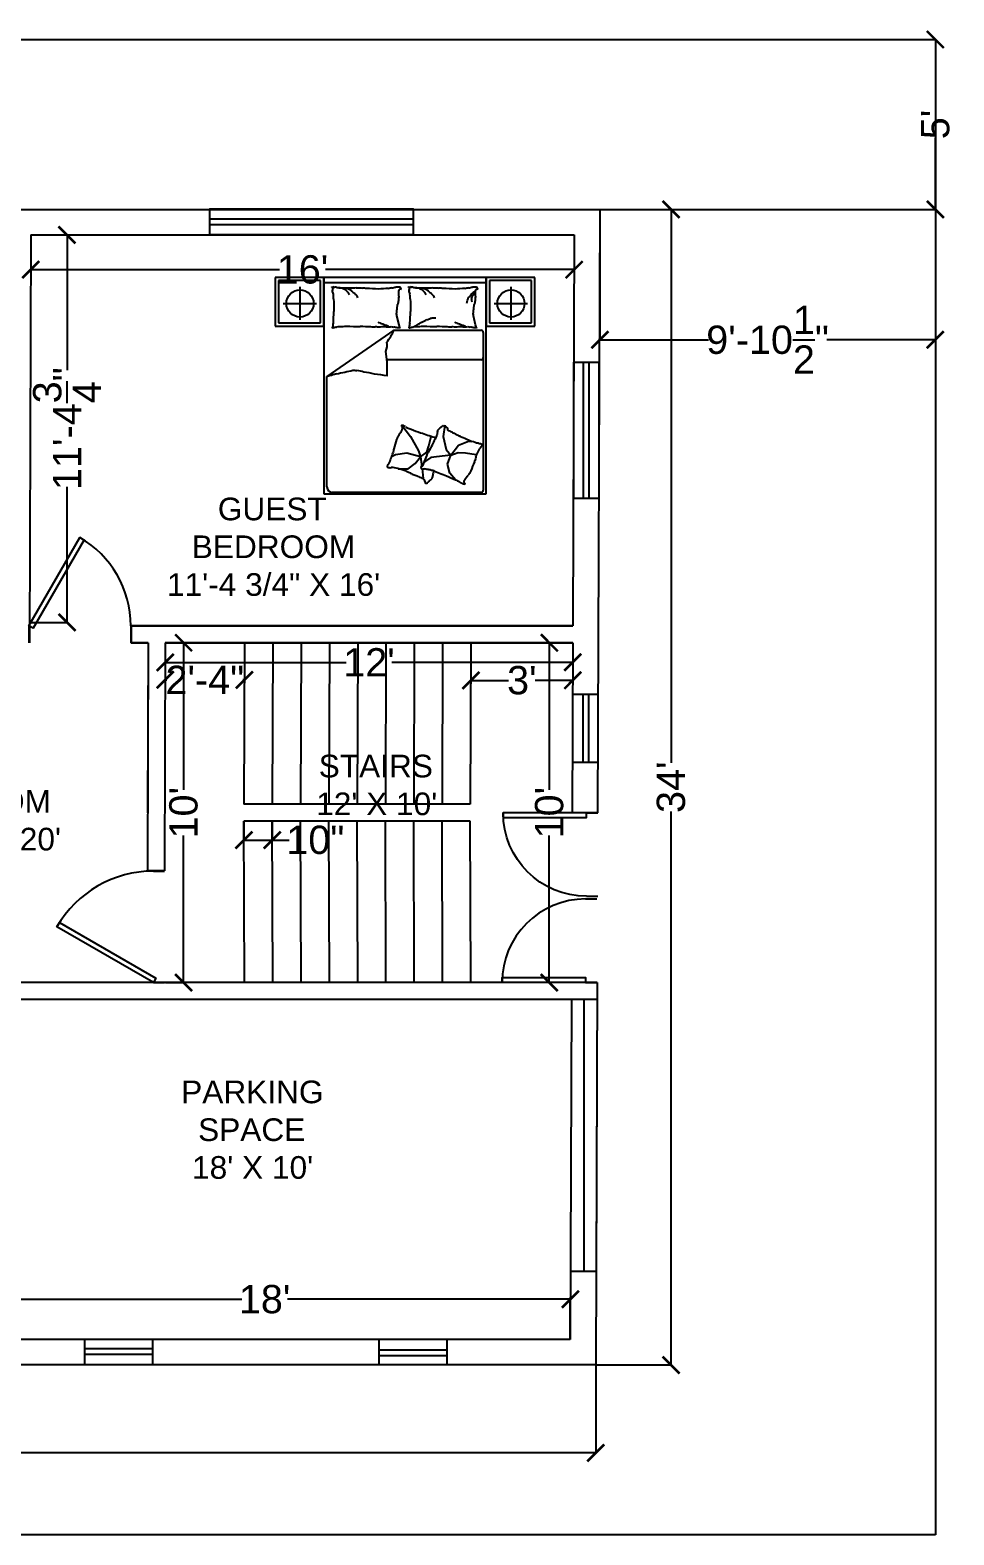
# Model space of a CAD drawing. Header units: inches. Extents: x -403 to 458, y -406 to 125.
# Drawn here: x 131 to 458, y -406 to 125 of the extents above; entities that cross this region are included whole.
import ezdxf

# ---------------------------------------------------------------- set-up
doc = ezdxf.new("R2010")
doc.units = ezdxf.units.IN
doc.header["$MEASUREMENT"] = 0
for name, color, linetype in [('1)walls', 7, 'Continuous'), ('2)doors', 220, 'Continuous'), ('3)windows', 70, 'Continuous'), ('4)dimensions', 141, 'Continuous'), ('5)furniture', 160, 'Continuous'), ('6)text', 50, 'Continuous'), ('7)stairs', 12, 'Continuous')]:
    doc.layers.add(name, color=color, linetype=linetype)
doc.styles.add('DIM_FONT', font='SIMPLEX.shx', dxfattribs={"width": 0.8})
doc.styles.get("Standard").update_dxf_attribs({"font": 'arial.ttf'})
doc.dimstyles.get("Standard").update_dxf_attribs({"dimtxt": 10, "dimasz": 6, "dimexe": 0.18, "dimexo": 0.0625, "dimgap": 0.09, "dimtad": 0, "dimzin": 0, "dimdsep": 46, "dimlunit": 4, "dimtxsty": 'Standard', "dimblk": 'ARCHTICK', "dimcen": 0.09, "dimadec": 0, "dimazin": 0, "dimtfac": 1, "dimtofl": 0, "dimtmove": 0, "dimatfit": 3, "dimfxl": 1, "dimtolj": 1, "dimtzin": 0, "dimarcsym": 0})

# ---------------------------------------------------------------- blocks, each defined once
blk = doc.blocks.new('window')
at = {"layer": '2)doors'}
for p, q in [((-24, 5.5), (24, 5.5)), ((-24, 3.5), (24, 3.5))]:
    blk.add_line(p, q, dxfattribs=at)
at = {"layer": '3)windows'}
blk.add_lwpolyline([(-24, 0), (24, 0), (24, 9), (-24, 9)], close=True, dxfattribs=at)
blk = doc.blocks.new('window 6')
at = {"layer": '2)doors'}
for p, q in [((-42.34, 10.5), (29.66, 10.5)), ((-42.34, 8.5), (29.66, 8.5))]:
    blk.add_line(p, q, dxfattribs=at)
at = {"layer": '3)windows'}
blk.add_lwpolyline([(-42.34, 5), (29.66, 5), (29.66, 14), (-42.34, 14)], close=True, dxfattribs=at)
blk = doc.blocks.new('ventilator')
at = {"layer": '2)doors'}
for p, q in [((-12, 5.5), (12, 5.5)), ((-12, 3.5), (12, 3.5))]:
    blk.add_line(p, q, dxfattribs=at)
at = {"layer": '3)windows'}
for p, q in [((-12, 0), (-12, 9)), ((12, 0), (12, 9))]:
    blk.add_line(p, q, dxfattribs=at)
blk = doc.blocks.new('*U7')
for p, q in [((0, 0), (0, -6)), ((36, 0), (36, -6))]:
    blk.add_line(p, q)
blk.add_lwpolyline([(0, 0), (18, 31.18), (19.52, 30.3), (1.52, -0.88)], close=True)
blk.add_arc((0, 0), 36, 0, 60)
blk = doc.blocks.new('*U16')
for p, q in [((0, 0), (0, -100)), ((1000, 0), (1000, -100))]:
    blk.add_line(p, q)
blk.add_lwpolyline([(0, 0), (500, 866), (538, 844), (38, -22)], close=True)
blk.add_arc((0, 0), 1000, 0, 60)
blk = doc.blocks.new('*U19')
for p, q in [((0, 0), (0, -100)), ((750, 0), (750, -100))]:
    blk.add_line(p, q)
blk.add_lwpolyline([(0, 0), (0, 750), (43.75, 750), (43.75, 0)], close=True)
blk.add_arc((0, 0), 750, 0, 90)
blk = doc.blocks.new('_ArchTick')
at = {"color": 0, "linetype": 'ByBlock', "const_width": 0.15}
blk.add_lwpolyline([(-0.5, -0.5), (0.5, 0.5)], dxfattribs=at)
blk = doc.blocks.new('*D21')
at = {"layer": '4)dimensions', "color": 0, "lineweight": -2, "transparency": 16777216}
for p, q in [((-339.33, -346.02), (-339.33, -377.21)), ((331.22, -346.02), (331.22, -377.21)), ((-339.33, -377.03), (-28.86, -377.03)), ((331.22, -377.03), (20.74, -377.03))]:
    blk.add_line(p, q, dxfattribs=at)
at = {"layer": 'Defpoints', "color": 0, "transparency": 16777216}
for p in [(-339.33, -345.96), (331.22, -345.96), (331.22, -377.03)]:
    blk.add_point(p, dxfattribs=at)
at = {"layer": '4)dimensions', "color": 0, "lineweight": -2, "transparency": 16777216, "xscale": 6, "yscale": 6, "zscale": 6, "rotation": 180}
blk.add_blockref('_ArchTick', (-339.33, -377.03), dxfattribs=at)
at = {"layer": '4)dimensions', "color": 0, "lineweight": -2, "transparency": 16777216, "xscale": 6, "yscale": 6, "zscale": 6}
blk.add_blockref('_ArchTick', (331.22, -377.03), dxfattribs=at)
at = {"layer": '4)dimensions', "color": 0, "transparency": 16777216, "insert": (-4.06, -377.03), "char_height": 10, "attachment_point": 5}
blk.add_mtext('\\A1;55\'-10{\\H1x;\\S1/2;}"', dxfattribs=at)
blk = doc.blocks.new('*D22')
at = {"layer": '4)dimensions', "color": 0, "lineweight": -2, "transparency": 16777216}
for p, q in [((332.73, 62.04), (358.02, 62.04)), ((357.84, 62.04), (357.84, -133.39)), ((357.84, -345.96), (357.84, -150.53)), ((331.28, -345.96), (358.02, -345.96))]:
    blk.add_line(p, q, dxfattribs=at)
at = {"layer": 'Defpoints', "color": 0, "transparency": 16777216}
for p in [(332.67, 62.04), (331.22, -345.96), (357.84, -345.96)]:
    blk.add_point(p, dxfattribs=at)
at = {"layer": '4)dimensions', "color": 0, "lineweight": -2, "transparency": 16777216, "xscale": 6, "yscale": 6, "zscale": 6}
for p, rotation in [((357.84, 62.04), 90), ((357.84, -345.96), 270)]:
    blk.add_blockref('_ArchTick', p, dxfattribs=dict(at, rotation=rotation))
at = {"layer": '4)dimensions', "color": 0, "transparency": 16777216, "insert": (357.84, -141.96), "char_height": 10, "attachment_point": 5, "rotation": 90}
blk.add_mtext("\\A1;34'", dxfattribs=at)
blk = doc.blocks.new('*D24')
at = {"layer": '4)dimensions', "color": 0, "lineweight": -2, "transparency": 16777216}
for p, q in [((332.67, 61.98), (332.67, 15.85)), ((451.22, 61.98), (451.22, 15.85)), ((332.67, 16.03), (371.03, 16.03)), ((451.22, 16.03), (412.85, 16.03))]:
    blk.add_line(p, q, dxfattribs=at)
at = {"layer": 'Defpoints', "color": 0, "transparency": 16777216}
for p in [(332.67, 62.04), (451.22, 62.04), (451.22, 16.03)]:
    blk.add_point(p, dxfattribs=at)
at = {"layer": '4)dimensions', "color": 0, "lineweight": -2, "transparency": 16777216, "xscale": 6, "yscale": 6, "zscale": 6, "rotation": 180}
blk.add_blockref('_ArchTick', (332.67, 16.03), dxfattribs=at)
at = {"layer": '4)dimensions', "color": 0, "lineweight": -2, "transparency": 16777216, "xscale": 6, "yscale": 6, "zscale": 6}
blk.add_blockref('_ArchTick', (451.22, 16.03), dxfattribs=at)
at = {"layer": '4)dimensions', "color": 0, "transparency": 16777216, "insert": (391.94, 16.03), "char_height": 10, "attachment_point": 5}
blk.add_mtext('\\A1;9\'-10{\\H1x;\\S1/2;}"', dxfattribs=at)
blk = doc.blocks.new('*D25')
at = {"layer": '4)dimensions', "color": 0, "lineweight": -2, "transparency": 16777216}
for p, q in [((332.73, 122.04), (451.4, 122.04)), ((451.22, 122.04), (451.22, 96.73)), ((451.22, 62.04), (451.22, 87.35)), ((332.73, 62.04), (451.4, 62.04))]:
    blk.add_line(p, q, dxfattribs=at)
at = {"layer": 'Defpoints', "color": 0, "transparency": 16777216}
for p in [(332.67, 122.04), (451.22, 122.04), (332.67, 62.04)]:
    blk.add_point(p, dxfattribs=at)
at = {"layer": '4)dimensions', "color": 0, "lineweight": -2, "transparency": 16777216, "xscale": 6, "yscale": 6, "zscale": 6}
for p, rotation in [((451.22, 122.04), 90), ((451.22, 62.04), 270)]:
    blk.add_blockref('_ArchTick', p, dxfattribs=dict(at, rotation=rotation))
at = {"layer": '4)dimensions', "color": 0, "transparency": 16777216, "insert": (451.22, 92.04), "char_height": 10, "attachment_point": 5, "rotation": 90}
blk.add_mtext("\\A1;5'", dxfattribs=at)
blk = doc.blocks.new('*D45')
at = {"layer": '4)dimensions', "color": 0, "lineweight": -2, "transparency": 16777216}
for p, q in [((106.25, -336.89), (106.25, -322.59)), ((106.25, -322.77), (206.14, -322.77)), ((322.25, -322.77), (222.35, -322.77)), ((322.25, -336.89), (322.25, -322.59))]:
    blk.add_line(p, q, dxfattribs=at)
at = {"layer": 'Defpoints', "color": 0, "transparency": 16777216}
for p in [(322.25, -322.77), (106.25, -336.96), (322.25, -336.96)]:
    blk.add_point(p, dxfattribs=at)
at = {"layer": '4)dimensions', "color": 0, "lineweight": -2, "transparency": 16777216, "xscale": 6, "yscale": 6, "zscale": 6, "rotation": 180}
blk.add_blockref('_ArchTick', (106.25, -322.77), dxfattribs=at)
at = {"layer": '4)dimensions', "color": 0, "lineweight": -2, "transparency": 16777216, "xscale": 6, "yscale": 6, "zscale": 6}
blk.add_blockref('_ArchTick', (322.25, -322.77), dxfattribs=at)
at = {"layer": '4)dimensions', "color": 0, "transparency": 16777216, "insert": (214.25, -322.77), "char_height": 10, "attachment_point": 5}
blk.add_mtext("\\A1;18'", dxfattribs=at)
blk = doc.blocks.new('*D47')
at = {"layer": '4)dimensions', "color": 0, "lineweight": -2, "transparency": 16777216}
for p, q in [((131.7, 53.04), (144.61, 53.04)), ((144.43, 53.04), (144.43, 5.23)), ((144.43, -83.76), (144.43, -35.95)), ((131.7, -83.76), (144.61, -83.76))]:
    blk.add_line(p, q, dxfattribs=at)
at = {"layer": 'Defpoints', "color": 0, "transparency": 16777216}
for p in [(131.63, 53.04), (131.63, -83.76), (144.43, -83.76)]:
    blk.add_point(p, dxfattribs=at)
at = {"layer": '4)dimensions', "color": 0, "lineweight": -2, "transparency": 16777216, "xscale": 6, "yscale": 6, "zscale": 6}
for p, rotation in [((144.43, 53.04), 90), ((144.43, -83.76), 270)]:
    blk.add_blockref('_ArchTick', p, dxfattribs=dict(at, rotation=rotation))
at = {"layer": '4)dimensions', "color": 0, "transparency": 16777216, "insert": (144.43, -15.36), "char_height": 10, "attachment_point": 5, "rotation": 90}
blk.add_mtext('\\A1;11\'-4{\\H1x;\\S3/4;}"', dxfattribs=at)
blk = doc.blocks.new('*D48')
at = {"layer": '4)dimensions', "color": 0, "lineweight": -2, "transparency": 16777216}
for p, q in [((131.63, 52.98), (131.63, 40.62)), ((323.63, 52.98), (323.63, 40.62)), ((131.63, 40.8), (219.53, 40.8)), ((323.63, 40.8), (235.74, 40.8))]:
    blk.add_line(p, q, dxfattribs=at)
at = {"layer": 'Defpoints', "color": 0, "transparency": 16777216}
for p in [(131.63, 53.04), (323.63, 53.04), (323.63, 40.8)]:
    blk.add_point(p, dxfattribs=at)
at = {"layer": '4)dimensions', "color": 0, "lineweight": -2, "transparency": 16777216, "xscale": 6, "yscale": 6, "zscale": 6, "rotation": 180}
blk.add_blockref('_ArchTick', (131.63, 40.8), dxfattribs=at)
at = {"layer": '4)dimensions', "color": 0, "lineweight": -2, "transparency": 16777216, "xscale": 6, "yscale": 6, "zscale": 6}
blk.add_blockref('_ArchTick', (323.63, 40.8), dxfattribs=at)
at = {"layer": '4)dimensions', "color": 0, "transparency": 16777216, "insert": (227.63, 40.8), "char_height": 10, "attachment_point": 5}
blk.add_mtext("\\A1;16'", dxfattribs=at)
blk = doc.blocks.new('*D49')
at = {"layer": '4)dimensions', "color": 0, "lineweight": -2, "transparency": 16777216}
for p, q in [((179.12, -91.02), (179.12, -98.05)), ((323.12, -91.02), (323.12, -98.05)), ((179.12, -97.87), (243.02, -97.87)), ((323.12, -97.87), (259.23, -97.87))]:
    blk.add_line(p, q, dxfattribs=at)
at = {"layer": 'Defpoints', "color": 0, "transparency": 16777216}
for p in [(179.12, -90.96), (323.12, -90.96), (323.12, -97.87)]:
    blk.add_point(p, dxfattribs=at)
at = {"layer": '4)dimensions', "color": 0, "lineweight": -2, "transparency": 16777216, "xscale": 6, "yscale": 6, "zscale": 6, "rotation": 180}
blk.add_blockref('_ArchTick', (179.12, -97.87), dxfattribs=at)
at = {"layer": '4)dimensions', "color": 0, "lineweight": -2, "transparency": 16777216, "xscale": 6, "yscale": 6, "zscale": 6}
blk.add_blockref('_ArchTick', (323.12, -97.87), dxfattribs=at)
at = {"layer": '4)dimensions', "color": 0, "transparency": 16777216, "insert": (251.12, -97.87), "char_height": 10, "attachment_point": 5}
blk.add_mtext("\\A1;12'", dxfattribs=at)
blk = doc.blocks.new('*D50')
at = {"layer": '4)dimensions', "color": 0, "lineweight": -2, "transparency": 16777216}
for p, q in [((179.18, -90.96), (185.79, -90.96)), ((185.61, -90.96), (185.61, -142.85)), ((185.61, -210.96), (185.61, -159.06)), ((179.18, -210.96), (185.79, -210.96))]:
    blk.add_line(p, q, dxfattribs=at)
at = {"layer": 'Defpoints', "color": 0, "transparency": 16777216}
for p in [(179.12, -90.96), (179.12, -210.96), (185.61, -210.96)]:
    blk.add_point(p, dxfattribs=at)
at = {"layer": '4)dimensions', "color": 0, "lineweight": -2, "transparency": 16777216, "xscale": 6, "yscale": 6, "zscale": 6}
for p, rotation in [((185.61, -90.96), 90), ((185.61, -210.96), 270)]:
    blk.add_blockref('_ArchTick', p, dxfattribs=dict(at, rotation=rotation))
at = {"layer": '4)dimensions', "color": 0, "transparency": 16777216, "insert": (185.61, -150.96), "char_height": 10, "attachment_point": 5, "rotation": 90}
blk.add_mtext("\\A1;10'", dxfattribs=at)
blk = doc.blocks.new('*D51')
at = {"layer": '4)dimensions', "color": 0, "lineweight": -2, "transparency": 16777216}
for p, q in [((323.06, -90.96), (314.64, -90.96)), ((314.82, -90.96), (314.82, -142.84)), ((314.82, -210.93), (314.82, -159.05)), ((323.06, -210.93), (314.64, -210.93))]:
    blk.add_line(p, q, dxfattribs=at)
at = {"layer": 'Defpoints', "color": 0, "transparency": 16777216}
for p in [(323.12, -90.96), (314.82, -210.93), (323.12, -210.93)]:
    blk.add_point(p, dxfattribs=at)
at = {"layer": '4)dimensions', "color": 0, "lineweight": -2, "transparency": 16777216, "xscale": 6, "yscale": 6, "zscale": 6}
for p, rotation in [((314.82, -90.96), 90), ((314.82, -210.93), 270)]:
    blk.add_blockref('_ArchTick', p, dxfattribs=dict(at, rotation=rotation))
at = {"layer": '4)dimensions', "color": 0, "transparency": 16777216, "insert": (314.82, -150.94), "char_height": 10, "attachment_point": 5, "rotation": 90}
blk.add_mtext("\\A1;10'", dxfattribs=at)
blk = doc.blocks.new('*D52')
at = {"layer": '4)dimensions', "color": 0, "lineweight": -2, "transparency": 16777216}
for p, q in [((287.12, -91.4), (287.12, -104.41)), ((323.12, -91.02), (323.12, -104.41)), ((287.12, -104.23), (300.43, -104.23)), ((323.12, -104.23), (309.81, -104.23))]:
    blk.add_line(p, q, dxfattribs=at)
at = {"layer": 'Defpoints', "color": 0, "transparency": 16777216}
for p in [(287.12, -91.34), (323.12, -90.96), (323.12, -104.23)]:
    blk.add_point(p, dxfattribs=at)
at = {"layer": '4)dimensions', "color": 0, "lineweight": -2, "transparency": 16777216, "xscale": 6, "yscale": 6, "zscale": 6, "rotation": 180}
blk.add_blockref('_ArchTick', (287.12, -104.23), dxfattribs=at)
at = {"layer": '4)dimensions', "color": 0, "lineweight": -2, "transparency": 16777216, "xscale": 6, "yscale": 6, "zscale": 6}
blk.add_blockref('_ArchTick', (323.12, -104.23), dxfattribs=at)
at = {"layer": '4)dimensions', "color": 0, "transparency": 16777216, "insert": (305.12, -104.23), "char_height": 10, "attachment_point": 5}
blk.add_mtext("\\A1;3'", dxfattribs=at)
blk = doc.blocks.new('*D53')
at = {"layer": '4)dimensions', "color": 0, "lineweight": -2, "transparency": 16777216}
for p, q in [((179.12, -91.02), (179.12, -104.23)), ((207.12, -91.12), (207.12, -104.23)), ((179.12, -104.05), (179.65, -104.05)), ((207.12, -104.05), (206.59, -104.05))]:
    blk.add_line(p, q, dxfattribs=at)
at = {"layer": 'Defpoints', "color": 0, "transparency": 16777216}
for p in [(179.12, -90.96), (207.12, -91.06), (179.12, -104.05)]:
    blk.add_point(p, dxfattribs=at)
at = {"layer": '4)dimensions', "color": 0, "lineweight": -2, "transparency": 16777216, "xscale": 6, "yscale": 6, "zscale": 6, "rotation": 180}
blk.add_blockref('_ArchTick', (179.12, -104.05), dxfattribs=at)
at = {"layer": '4)dimensions', "color": 0, "lineweight": -2, "transparency": 16777216, "xscale": 6, "yscale": 6, "zscale": 6}
blk.add_blockref('_ArchTick', (207.12, -104.05), dxfattribs=at)
at = {"layer": '4)dimensions', "color": 0, "transparency": 16777216, "insert": (193.12, -104.05), "char_height": 10, "attachment_point": 5}
blk.add_mtext('\\A1;2\'-4"', dxfattribs=at)
blk = doc.blocks.new('*D54')
at = {"layer": '4)dimensions', "color": 0, "lineweight": -2, "transparency": 16777216}
for p, q in [((206.92, -154.02), (206.92, -160.79)), ((216.92, -154.02), (216.92, -160.79)), ((206.92, -160.61), (216.92, -160.61)), ((216.92, -160.61), (222.92, -160.61))]:
    blk.add_line(p, q, dxfattribs=at)
at = {"layer": 'Defpoints', "color": 0, "transparency": 16777216}
for p in [(206.92, -153.96), (216.92, -153.96), (216.92, -160.61)]:
    blk.add_point(p, dxfattribs=at)
at = {"layer": '4)dimensions', "color": 0, "lineweight": -2, "transparency": 16777216, "xscale": 6, "yscale": 6, "zscale": 6, "rotation": 180}
blk.add_blockref('_ArchTick', (206.92, -160.61), dxfattribs=at)
at = {"layer": '4)dimensions', "color": 0, "lineweight": -2, "transparency": 16777216, "xscale": 6, "yscale": 6, "zscale": 6}
blk.add_blockref('_ArchTick', (216.92, -160.61), dxfattribs=at)
at = {"layer": '4)dimensions', "color": 0, "transparency": 16777216, "insert": (232.17, -160.61), "char_height": 10, "attachment_point": 5}
blk.add_mtext('\\A1;10"', dxfattribs=at)
blk = doc.blocks.new('A$C79766A75')
for p, q in [((0.45, 2), (0, 2)), ((0, 2), (0, 1.55)), ((0.42, 1.97), (0.03, 1.97)), ((0.03, 1.97), (0.03, 1.58)), ((0.42, 1.58), (0.42, 1.97)), ((0.45, 1.55), (0.45, 2)), ((1.951, 2), (0.451, 2)), ((0.451, 2), (0.451, 0)), ((1.951, 0), (1.951, 2)), ((2.402, 2), (1.952, 2)), ((1.952, 2), (1.952, 1.55)), ((2.372, 1.97), (1.982, 1.97)), ((1.982, 1.97), (1.982, 1.58)), ((2.372, 1.58), (2.372, 1.97)), ((2.402, 1.55), (2.402, 2)), ((0.23, 1.912), (0.23, 1.606)), ((1.951, 1.948), (0.451, 1.948)), ((2.182, 1.912), (2.182, 1.606)), ((0.074, 1.759), (0.383, 1.759)), ((2.026, 1.759), (2.335, 1.759)), ((0, 1.55), (0.45, 1.55)), ((0.03, 1.58), (0.42, 1.58)), ((0.423, 1.603), (0.423, 1.603)), ((1.146, 1.562), (1.125, 1.644)), ((1.154, 1.532), (1.146, 1.562)), ((1.855, 1.562), (1.835, 1.644)), ((1.863, 1.532), (1.855, 1.562)), ((1.952, 1.55), (2.402, 1.55)), ((1.982, 1.58), (2.372, 1.58)), ((1.097, 1.511), (0.479, 1.084)), ((1.097, 1.511), (1.905, 1.511)), ((1.925, 1.491), (1.925, 0.032)), ((1.038, 1.218), (1.025, 1.314)), ((1.905, 1.239), (1.035, 1.239)), ((1.037, 1.088), (1.038, 1.218)), ((0.479, 0.062), (0.479, 1.084)), ((1.173, 0.632), (1.252, 0.528)), ((1.57, 0.632), (1.556, 0.529)), ((1.252, 0.528), (1.327, 0.397)), ((1.402, 0.383), (1.422, 0.441)), ((1.422, 0.441), (1.442, 0.53)), ((1.556, 0.529), (1.582, 0.407)), ((1.626, 0.355), (1.695, 0.448)), ((1.695, 0.448), (1.79, 0.486)), ((1.79, 0.486), (1.814, 0.482)), ((1.114, 0.36), (1.078, 0.34)), ((1.217, 0.374), (1.114, 0.36)), ((1.345, 0.342), (1.217, 0.374)), ((1.231, 0.231), (1.296, 0.279)), ((1.296, 0.279), (1.345, 0.342)), ((1.327, 0.397), (1.345, 0.342)), ((1.345, 0.342), (1.402, 0.383)), ((1.345, 0.342), (1.357, 0.248)), ((1.38, 0.299), (1.363, 0.256)), ((1.391, 0.3), (1.379, 0.291)), ((1.403, 0.356), (1.38, 0.299)), ((1.441, 0.336), (1.391, 0.3)), ((1.626, 0.355), (1.441, 0.336)), ((1.582, 0.407), (1.626, 0.355)), ((1.595, 0.272), (1.626, 0.355)), ((1.626, 0.355), (1.693, 0.382)), ((1.693, 0.382), (1.762, 0.379)), ((1.762, 0.379), (1.86, 0.362)), ((1.86, 0.362), (1.864, 0.355)), ((1.138, 0.231), (1.231, 0.231)), ((1.359, 0.233), (1.371, 0.139)), ((1.616, 0.19), (1.595, 0.272)), ((1.67, 0.127), (1.616, 0.19)), ((1.905, 0.012), (0.529, 0.012)), ((0.451, 0), (1.951, 0))]:
    blk.add_line(p, q)
for centre in [(0.23, 1.759), (2.182, 1.759)]:
    blk.add_circle(centre, 0.126)
for centre, radius, start, end in [((0.523, 1.914), 0.00342, 291.7883, 340.436), ((0.525, 1.908), 0.00232, 340.436, 101.8931), ((0.525, 1.938), 0.0251, 274.3025, 291.7883), ((0.531, 1.909), 0.00428, 201.9904, 281.8931), ((0.5, 1.889), 0.0328, 338.579, 8.1335), ((0.29, 1.825), 0.246, 8.1335, 12.1095), ((0.547, 1.899), 0.0156, 158.579, 201.9904), ((0.73, 1.887), 0.198, 187.6809, 192.1095), ((0.549, 1.939), 0.0289, 239.3487, 274.3025), ((1.447, 1.899), 0.913, 183.3687, 187.6809), ((0.546, 1.857), 0.0539, 59.3487, 84.7408), ((0.546, 1.083), 0.821, 84.7408, 88.0921), ((0.612, 2.001), 0.0992, 254.0648, 274.2159), ((0.678, 1.982), 0.0992, 233.9136, 254.0648), ((0.636, 0.406), 1.494, 88.0921, 90.5757), ((0.73, 1.945), 0.0992, 216.1766, 233.9136), ((0.774, 2.107), 0.234, 242.7604, 249.1397), ((0.766, 1.896), 0.0992, 198.4397, 216.1766), ((0.759, 1.029), 0.873, 90.5757, 94.8018), ((0.738, 1.949), 0.0768, 231.6114, 242.7604), ((0.974, 2.163), 0.392, 226.1885, 231.6114), ((0.906, 1.998), 0.225, 219.0349, 226.1885), ((0.763, 2.192), 0.29, 267.4614, 274.8018), ((0.793, 1.859), 0.0493, 208.3168, 219.0349), ((0.939, 1.906), 0.2, 203.0028, 208.3168), ((0.814, 2.053), 0.152, 259.8101, 267.4614), ((0.751, 1.375), 0.529, 79.8101, 83.9133), ((0.845, 0.847), 1.049, 83.9133, 90), ((1.046, 1.213), 0.683, 90, 97.5469), ((1.112, 1.662), 0.242, 97.5469, 105.744), ((1.035, 2.204), 0.305, 278.4372, 285.744), ((1.118, 2.072), 0.161, 270, 278.4372), ((1.171, 1.858), 0.0342, 94.4002, 153.4195), ((1.632, 1.874), 0.492, 180, 186.2324), ((1.345, 1.786), 0.204, 170.3156, 180), ((1.159, 2.001), 0.0904, 258.7276, 270), ((1.171, 1.905), 0.0131, 153.4195, 258.7276), ((1.232, 1.914), 0.00342, 291.7883, 340.436), ((1.234, 1.908), 0.00232, 340.436, 101.8931), ((1.234, 1.938), 0.0251, 274.3025, 291.7883), ((1.24, 1.909), 0.00428, 201.9904, 281.8931), ((1.209, 1.889), 0.0328, 338.579, 8.1335), ((0.999, 1.825), 0.246, 8.1335, 12.1095), ((1.256, 1.899), 0.0156, 158.579, 201.9904), ((1.439, 1.887), 0.198, 187.6809, 192.1095), ((1.258, 1.939), 0.0289, 239.3487, 274.3025), ((2.156, 1.899), 0.913, 183.3687, 187.6809), ((1.255, 1.857), 0.0539, 59.3487, 84.7408), ((1.255, 1.083), 0.821, 84.7408, 88.0921), ((1.321, 2.001), 0.0992, 254.0648, 274.2159), ((1.387, 1.982), 0.0992, 233.9136, 254.0648), ((1.345, 0.406), 1.494, 88.0921, 90.5757), ((1.44, 1.945), 0.0992, 216.1766, 233.9136), ((1.483, 2.107), 0.234, 242.7604, 249.1397), ((1.475, 1.896), 0.0992, 198.4397, 216.1766), ((1.468, 1.029), 0.873, 90.5757, 94.8018), ((1.447, 1.949), 0.0768, 231.6114, 242.7604), ((1.683, 2.163), 0.392, 226.1885, 231.6114), ((1.615, 1.998), 0.225, 219.0349, 226.1885), ((1.502, 1.859), 0.0493, 208.3168, 219.0349), ((1.472, 2.192), 0.29, 267.4614, 274.8018), ((1.648, 1.906), 0.2, 203.0028, 208.3168), ((1.524, 2.053), 0.152, 259.8101, 267.4614), ((1.461, 1.375), 0.529, 79.8101, 83.9133), ((1.554, 0.847), 1.049, 83.9133, 90), ((1.755, 1.213), 0.683, 90, 97.5469), ((1.821, 1.662), 0.242, 97.5469, 105.744), ((1.655, 1.853), 0.14, 332.6012, 343.485), ((1.744, 2.204), 0.305, 278.4372, 285.744), ((1.691, 1.912), 0.14, 314.9024, 332.6012), ((1.751, 1.972), 0.14, 297.2036, 314.9024), ((1.765, 1.813), 0.0562, 341.2201, 0), ((1.631, 1.89), 0.206, 338.1851, 341.2201), ((1.689, 1.888), 0.151, 334.6449, 338.1851), ((1.827, 2.072), 0.161, 270, 278.4372), ((1.79, 1.867), 0.0526, 318.5571, 334.6449), ((1.784, 1.917), 0.0899, 306.2641, 318.5571), ((1.88, 1.858), 0.0342, 94.4002, 153.4195), ((2.342, 1.874), 0.492, 180, 186.2324), ((2.054, 1.786), 0.204, 170.3156, 180), ((1.868, 2.001), 0.0904, 258.7276, 270), ((1.88, 1.905), 0.0131, 153.4195, 258.7276), ((14.152, 0.85), 13.636, 176.4951, 176.945), ((1.221, 1.757), 0.679, 178.3669, 183.3687), ((1.907, 1.645), 1.365, 176.945, 178.3669), ((0.471, 1.756), 0.659, 351.9949, 357.3351), ((0.819, 1.792), 0.317, 347.8016, 351.9949), ((2.003, 1.599), 0.882, 167.8016, 170.3156), ((14.861, 0.85), 13.636, 176.4951, 176.945), ((1.93, 1.757), 0.679, 178.3669, 183.3687), ((2.616, 1.645), 1.365, 176.945, 178.3669), ((1.64, 1.802), 0.14, 343.485, 354.3689), ((1.73, 1.772), 0.0915, 0, 14.6851), ((1.18, 1.756), 0.659, 351.9949, 357.3351), ((1.528, 1.792), 0.317, 347.8016, 351.9949), ((2.712, 1.599), 0.882, 167.8016, 170.3156), ((0.852, 1.521), 0.321, 170.0016, 176.4951), ((0.513, 1.535), 0.0193, 350.0016, 16.6978), ((0.532, 1.53), 0.00132, 16.6978, 97.1204), ((0.558, 1.447), 0.0875, 97.1204, 106.2212), ((0.582, 1.465), 0.0767, 106.2212, 117.2841), ((0.551, 1.583), 0.0453, 282.869, 297.2841), ((0.562, 1.689), 0.146, 273.574, 282.869), ((0.589, 2.71), 1.164, 270.2865, 273.574), ((0.758, 7.266), 5.719, 269.0296, 270.2865), ((0.94, 4.907), 3.362, 267.3904, 269.0296), ((0.981, 2.757), 1.216, 265.3824, 267.3904), ((0.858, 0.139), 1.405, 85.3824, 87.2509), ((0.658, 0.907), 0.739, 64.6889, 66.5156), ((1.018, 1.314), 0.23, 87.2509, 101.5586), ((0.701, 0.888), 0.739, 66.5156, 68.3423), ((0.75, 0.869), 0.739, 68.3423, 70.572), ((0.804, 0.85), 0.739, 70.572, 72.8018), ((1.045, 1.689), 0.146, 263.5659, 281.5586), ((1.11, 1.66), 0.12, 252.6136, 263.5659), ((1.059, 1.314), 0.23, 72.6136, 80.5159), ((1.058, 1.647), 0.0677, 357.3351, 14.0452), ((1.108, 1.263), 0.271, 80.5159, 85.9171), ((1.154, 1.531), 0.000917, 85.9171, 194.0449), ((1.561, 1.521), 0.321, 170.0016, 176.4951), ((1.222, 1.535), 0.0193, 350.0016, 16.6978), ((1.241, 1.53), 0.00132, 16.6978, 97.1204), ((1.267, 1.447), 0.0875, 97.1204, 106.2212), ((1.291, 1.465), 0.0767, 106.2212, 117.2841), ((1.26, 1.583), 0.0453, 282.869, 297.2841), ((1.272, 1.689), 0.146, 273.574, 282.869), ((0.902, 2.162), 0.729, 302.135, 305.8263), ((1.298, 2.71), 1.164, 270.2865, 273.574), ((1.189, 1.851), 0.313, 296.4985, 302.135), ((0.766, 2.891), 1.432, 294.3265, 296.4985), ((1.468, 7.266), 5.719, 269.0296, 270.2865), ((1.226, 2.083), 0.507, 290.6743, 294.3265), ((1.431, 1.68), 0.058, 274.0828, 290.6743), ((1.468, 1.897), 0.272, 266.4448, 274.0828), ((1.649, 4.907), 3.362, 267.3904, 269.0296), ((1.69, 2.757), 1.216, 265.3824, 267.3904), ((1.568, 0.139), 1.405, 85.3824, 87.2509), ((1.368, 0.907), 0.739, 64.6889, 66.5156), ((1.727, 1.314), 0.23, 87.2509, 101.5586), ((1.411, 0.888), 0.739, 66.5156, 68.3423), ((1.459, 0.869), 0.739, 68.3423, 70.572), ((1.514, 0.85), 0.739, 70.572, 72.8018), ((1.754, 1.689), 0.146, 263.5659, 281.5586), ((1.819, 1.66), 0.12, 252.6136, 263.5659), ((1.768, 1.314), 0.23, 72.6136, 80.5159), ((1.767, 1.647), 0.0677, 357.3351, 14.0452), ((1.817, 1.263), 0.271, 80.5159, 85.9171), ((1.863, 1.531), 0.000917, 85.9171, 194.0449), ((0.856, 1.376), 0.18, 339.8512, 8.1356), ((0.745, 1.641), 0.375, 320.3555, 339.8512), ((1.905, 1.491), 0.02, 0, 90), ((1.905, 1.259), 0.02, 270, 0), ((-0.189, 5.103), 4.065, 280.7276, 282.9255), ((0.728, 1.199), 0.0581, 262.2696, 280.7276), ((0.783, 1.331), 0.194, 256.8096, 262.2696), ((0.248, -1.325), 2.516, 76.8096, 78.3259), ((0.395, -1.428), 2.588, 78.3259, 80.505), ((-0.025, 2.849), 1.835, 285.9352, 287.7364), ((0.387, 1.742), 0.657, 282.9255, 285.9352), ((0.413, -2.64), 3.78, 80.505, 82.308), ((0.996, 0.668), 0.194, 320.2995, 329.0944), ((0.861, 0.749), 0.352, 329.0944, 333.1821), ((1.173, 0.627), 0.00443, 93.9484, 166.7192), ((1.175, 0.627), 0.0063, 166.7192, 233.4208), ((1.163, 0.61), 0.0142, 10.4074, 53.4208), ((1.176, 0.596), 0.0352, 69.6548, 93.9484), ((1.14, 0.608), 0.0393, 333.1821, 345.4291), ((1.101, 0.599), 0.0771, 2.7286, 10.4074), ((1.163, 0.602), 0.0153, 345.4291, 2.7286), ((1.167, 0.573), 0.0601, 51.4146, 69.6548), ((1.254, 0.682), 0.0792, 231.4146, 247.2931), ((1.546, 1.381), 0.837, 247.2931, 249.8713), ((3.011, 5.378), 5.094, 249.8713, 250.9164), ((2.374, 3.536), 3.145, 250.9164, 253.3915), ((1.543, 0.553), 0.0458, 157.5838, 188.0492), ((1.483, 0.583), 0.0226, 324.1064, 8.0492), ((1.452, 0.643), 0.0774, 313.5224, 324.1064), ((1.383, 0.771), 0.218, 307.2151, 313.5224), ((1.143, 1.146), 0.66, 306.2163, 307.2151), ((1.775, 0.316), 0.383, 126.2163, 127.5287), ((1.581, 0.592), 0.0452, 127.5287, 134.1274), ((1.509, 0.683), 0.0697, 308.8136, 314.1274), ((1.571, 0.632), 0.0127, 176.7545, 308.8136), ((1.562, 0.59), 0.0359, 356.7545, 62.7098), ((0.22, -2.186), 3.097, 62.7098, 63.5853), ((2.571, 2.355), 2.016, 242.5001, 243.5853), ((3.031, -0.112), 2.003, 162.1604, 164.7375), ((1.311, 0.441), 0.197, 153.9265, 162.1604), ((1.208, 0.492), 0.081, 140.2995, 153.9265), ((2.81, -0.331), 1.565, 150.064, 152.9116), ((2.981, -0.264), 1.687, 152.9116, 154.9471), ((1.508, 0.634), 0.117, 253.3915, 259.2634), ((2.409, 0.12), 1.005, 154.9471, 157.5838), ((4.525, 5.944), 6.102, 242.1518, 242.5001), ((-0.988, -4.647), 5.838, 62.1518, 62.5079), ((1.518, -0.068), 0.624, 62.5079, 69.2514), ((1.712, 0.066), 0.43, 69.2514, 77.3748), ((1.868, 0.405), 0.063, 77.3748, 93.3881), ((1.895, 0.525), 0.0599, 256.9598, 273.3881), ((1.843, 0.474), 0.0755, 310.5086, 333.6668), ((1.926, 0.508), 0.0509, 238.3083, 256.9598), ((1.928, 0.441), 0.0168, 130.5086, 180.9614), ((1.92, 0.459), 0.0058, 180.9614, 238.3083), ((0.988, 0.318), 0.0755, 314.9045, 338.0627), ((-1.411, 1.284), 2.662, 338.0627, 339.2227), ((0.91, 0.403), 0.18, 339.2227, 343.6878), ((0.559, 0.506), 0.545, 343.6878, 346.159), ((2.689, -0.019), 1.648, 164.7375, 166.159), ((1.218, 0.463), 0.214, 330.064, 337.7645), ((3.697, -0.463), 2.003, 157.7645, 160.3416), ((3.408, -0.221), 1.648, 160.3416, 161.7631), ((1.346, 0.526), 0.545, 339.2919, 341.7631), ((1.701, 0.432), 0.18, 334.8268, 339.2919), ((-0.517, 1.549), 2.662, 333.6668, 334.8268), ((1.053, 0.252), 0.0168, 134.9045, 185.3572), ((1.042, 0.251), 0.0058, 185.3572, 242.7041), ((1.063, 0.291), 0.0509, 242.7041, 261.3557), ((1.064, 0.3), 0.0599, 261.3557, 277.784), ((1.081, 0.179), 0.063, 81.7707, 97.784), ((1.029, -0.185), 0.43, 73.6473, 81.7707), ((0.974, -0.37), 0.624, 66.9038, 73.6473), ((-1.072, -5.167), 5.838, 66.5477, 66.9038), ((3.68, 5.787), 6.102, 246.5477, 246.896), ((2.077, 2.029), 2.016, 246.896, 247.9812), ((0.16, -2.712), 3.097, 67.1056, 67.9812), ((1.369, 0.234), 0.0231, 107.1867, 157.7645), ((1.347, 0.238), 0.00467, 287.1867, 70.6201), ((1.349, 0.225), 0.0092, 70.6201, 94.2593), ((1.356, 0.267), 0.034, 262.0178, 274.2593), ((1.409, 0.422), 0.195, 255.1193, 262.0178), ((1.351, 0.108), 0.0359, 1.1504, 67.1056), ((1.358, 0.051), 0.179, 75.1193, 82.3216), ((1.41, 0.153), 0.0712, 82.3216, 94.5118), ((1.429, 0.289), 0.0663, 261.8784, 274.5118), ((1.476, 0.332), 0.117, 248.9957, 261.8784), ((1.391, 0.191), 0.0774, 317.9183, 328.5023), ((1.438, 0.162), 0.0226, 328.5023, 12.4451), ((2.712, 3.101), 3.145, 246.5205, 248.9957), ((1.505, 0.177), 0.0458, 161.9797, 192.4451), ((2.418, -0.12), 1.005, 160.6552, 161.9797), ((3.699, 4.8), 5.094, 245.4754, 246.5205), ((1.466, 0.329), 0.352, 324.6985, 328.7862), ((1.628, 0.282), 0.194, 315.9036, 324.6985), ((1.856, 0.129), 0.081, 135.9036, 149.5306), ((1.98, 0.111), 0.197, 149.5306, 157.7645), ((0.529, 0.062), 0.05, 180, 270), ((1.4, 0.109), 0.0127, 181.1504, 313.2095), ((1.361, 0.151), 0.0697, 313.2095, 318.5233), ((1.447, 0.075), 0.0452, 131.9246, 138.5233), ((1.672, -0.176), 0.383, 130.6122, 131.9246), ((0.993, 0.616), 0.66, 310.6122, 311.611), ((1.287, 0.284), 0.218, 311.611, 317.9183), ((2.051, 0.873), 0.837, 242.8972, 245.4754), ((1.758, 0.169), 0.0792, 227.0187, 242.8972), ((1.696, 0.044), 0.0601, 47.0187, 65.2589), ((1.737, 0.053), 0.0352, 65.2589, 89.5525), ((1.735, 0.119), 0.0153, 341.0332, 358.3327), ((1.672, 0.106), 0.0771, 358.3327, 6.0115), ((1.74, 0.093), 0.0142, 6.0115, 49.0249), ((1.716, 0.139), 0.0393, 328.7862, 341.0332), ((1.756, 0.083), 0.00443, 89.5525, 162.3233), ((1.76, 0.092), 0.0063, 162.3233, 229.0249), ((1.905, 0.032), 0.02, 270, 0)]:
    blk.add_arc(centre, radius, start, end)
at = {"style": 'DIM_FONT', "text_generation_flag": 4, "width": 0.8, "flags": 9}
for tag in ['YSIZE', 'XSIZE']:
    blk.add_attdef(tag, (1.951, 2), '', height=0.0005, rotation=180, dxfattribs=at)

msp = doc.modelspace()

# ---------------------------------------------------------------- linework, layer by layer
for p, q in [((323.666, 62.075), (323.666, 62.043)), ((173.121, -90.957), (172.908, -150.957))]:
    msp.add_line(p, q)
at = {"layer": '1)walls', "color": 215, "true_color": 0xa953a0}
for p, q in [((-399.334, 122.043), (451.217, 122.043)), ((451.217, 122.043), (451.217, -405.957)), ((451.217, -405.957), (-399.334, -405.957))]:
    msp.add_line(p, q, dxfattribs=at)
at = {"layer": '1)walls'}
for p, q in [((-339.334, 62.043), (332.666, 62.043)), ((332.666, 62.043), (331.909, -150.957)), ((131.633, 53.043), (131.121, -90.957)), ((131.633, 53.043), (323.634, 53.043)), ((323.634, 53.043), (323.144, -84.957)), ((332.634, 53.043), (332.666, 53.043)), ((167.143, -84.957), (167.121, -91.085)), ((323.144, -84.957), (167.143, -84.957)), ((167.143, -84.957), (323.144, -84.957)), ((167.121, -90.957), (173.121, -90.957)), ((173.121, -90.957), (167.121, -90.957)), ((173.121, -90.957), (172.835, -171.442)), ((179.121, -90.957), (178.835, -171.442)), ((323.122, -90.957), (179.121, -90.957)), ((179.121, -90.957), (323.122, -90.957)), ((323.122, -90.957), (322.909, -150.957)), ((172.919, -147.957), (172.908, -147.957)), ((331.696, -150.957), (298.496, -150.957)), ((178.835, -171.442), (172.835, -171.442)), ((226.695, -210.957), (100.695, -210.957)), ((226.695, -210.957), (100.695, -210.957)), ((331.696, -210.957), (100.695, -210.957)), ((322.696, -210.937), (322.696, -210.957)), ((331.696, -210.93), (331.217, -345.957)), ((331.696, -210.93), (331.334, -312.957)), ((331.696, -210.937), (331.696, -210.957)), ((331.675, -216.957), (106.673, -216.957)), ((322.675, -216.957), (322.248, -336.957)), ((331.334, -312.957), (322.334, -312.957)), ((322.248, -336.957), (106.247, -336.957)), ((331.217, -345.957), (-339.334, -345.957))]:
    msp.add_line(p, q, dxfattribs=at)
at = {"layer": '2)doors'}
msp.add_line((327.186, -312.957), (327.186, -216.957), dxfattribs=at)
at = {"layer": '7)stairs'}
for p, q in [((207.121, -91.057), (206.919, -147.957)), ((217.121, -91.092), (216.919, -147.957)), ((227.121, -91.128), (226.919, -147.957)), ((237.121, -91.163), (236.919, -147.957)), ((247.121, -91.199), (246.919, -147.957)), ((257.121, -91.234), (256.919, -147.957)), ((267.121, -91.27), (266.919, -147.957)), ((277.121, -91.305), (276.919, -147.957)), ((287.121, -91.341), (286.92, -147.957)), ((286.92, -147.957), (206.898, -147.957)), ((286.92, -153.957), (206.898, -153.957)), ((207.121, -210.858), (206.919, -153.957)), ((217.121, -210.822), (216.919, -153.957)), ((227.121, -210.787), (226.919, -153.957)), ((237.121, -210.751), (236.919, -153.957)), ((247.121, -210.716), (246.919, -153.957)), ((257.121, -210.68), (256.919, -153.957)), ((267.121, -210.645), (266.919, -153.957)), ((277.121, -210.609), (276.919, -153.957)), ((287.121, -210.574), (286.92, -153.957))]:
    msp.add_line(p, q, dxfattribs=at)

# ---------------------------------------------------------------- block references
at = {"layer": '2)doors'}
msp.add_blockref('*U7', (130.935, -84.972), dxfattribs=at)
at = {"layer": '2)doors', "yscale": 0.03937007874015748, "zscale": 0.03937007874015748, "rotation": 90}
for name, p, xscale in [('*U19', (328.023, -150.956), -0.03937007874015748), ('*U16', (174.972, -210.937), 0.03937007874015748), ('*U19', (327.652, -210.93), 0.03937007874015748)]:
    msp.add_blockref(name, p, dxfattribs=dict(at, xscale=xscale))
at = {"layer": '3)windows'}
for name, p in [('window 6', (237.145, 48.182)), ('ventilator', (162.704, -345.659)), ('ventilator', (266.714, -346.157))]:
    msp.add_blockref(name, p, dxfattribs=at)
at = {"layer": '3)windows', "rotation": 90}
for name, p in [('window', (332.389, -15.957)), ('ventilator', (332.26, -121.233))]:
    msp.add_blockref(name, p, dxfattribs=at)
at = {"layer": '5)furniture', "xscale": 38.1894482288147, "yscale": 38.1894482288147, "zscale": 38.1894482288147}
msp.add_blockref('A$C79766A75', (217.957, -38.324), dxfattribs=at)

# ---------------------------------------------------------------- texts
at = {"layer": '6)text', "char_height": 8, "attachment_point": 1}
for s, insert in [('\\A1;\\pi24.99351;GUEST \\P\\pi15.79296;BEDROOM\\P\\pi7.03443;11\'-4 3/4" X 16\'', (172.708, -39.721)), ("\\A1;\\pi24.19405;STAIRS\\P\\pi23.30728;12' X 10'", (209.154, -130.494)), ('\\A1;\\pi7.40824;LIVING ROOM\\P\\pi3.92666;15\'-11 1/4" X 20\'', (56.832, -142.953)), ("\\A1;\\pi19.46281;PARKING \\P\\pi25.44098;SPACE\\P\\pi23.30728;18' X 10'", (165.3, -245.544))]:
    msp.add_mtext_dynamic_manual_height_columns(s, width=87.66777, gutter_width=1, heights=[0], dxfattribs=dict(at, insert=insert))

# ---------------------------------------------------------------- dimensions: what is measured, and where the dimension line sits
at = {"layer": '4)dimensions'}
for base, p1, p2, picture, middle in [((451.217, 122.043), (332.666, 62.043), (332.666, 122.043), '*D25', (451.217, 92.043)), ((357.84, -345.957), (332.666, 62.043), (331.217, -345.957), '*D22', (357.84, -141.957)), ((144.434, -83.764), (131.633, 53.043), (131.633, -83.764), '*D47', (144.434, -15.361)), ((185.606, -210.957), (179.121, -90.957), (179.121, -210.957), '*D50', (185.606, -150.957)), ((314.823, -210.93), (323.122, -90.957), (323.122, -210.93), '*D51', (314.823, -150.943))]:
    dim = msp.add_linear_dim(base=base, p1=p1, p2=p2, angle=90, dimstyle='Standard', dxfattribs=at)
    dim.commit()
    dim.dimension.update_dxf_attribs({"geometry": picture, "text_midpoint": middle})
for base, p1, p2, picture, middle in [((451.217, 16.027), (332.666, 62.043), (451.217, 62.043), '*D24', (391.941, 16.027)), ((323.634, 40.8), (131.633, 53.043), (323.634, 53.043), '*D48', (227.633, 40.8)), ((323.122, -97.87), (179.121, -90.957), (323.122, -90.957), '*D49', (251.122, -97.87)), ((179.121, -104.054), (207.121, -91.057), (179.121, -90.957), '*D53', (193.121, -104.054)), ((323.122, -104.231), (287.121, -91.341), (323.122, -90.957), '*D52', (305.121, -104.231)), ((216.919, -160.61), (206.919, -153.957), (216.919, -153.957), '*D54', (232.17, -160.61)), ((322.248, -322.77), (106.247, -336.957), (322.248, -336.957), '*D45', (214.248, -322.77)), ((331.217, -377.034), (-339.334, -345.957), (331.217, -345.957), '*D21', (-4.059, -377.034))]:
    dim = msp.add_linear_dim(base=base, p1=p1, p2=p2, dimstyle='Standard', dxfattribs=at)
    dim.commit()
    dim.dimension.update_dxf_attribs({"geometry": picture, "text_midpoint": middle})

doc.saveas('drawing.dxf')
